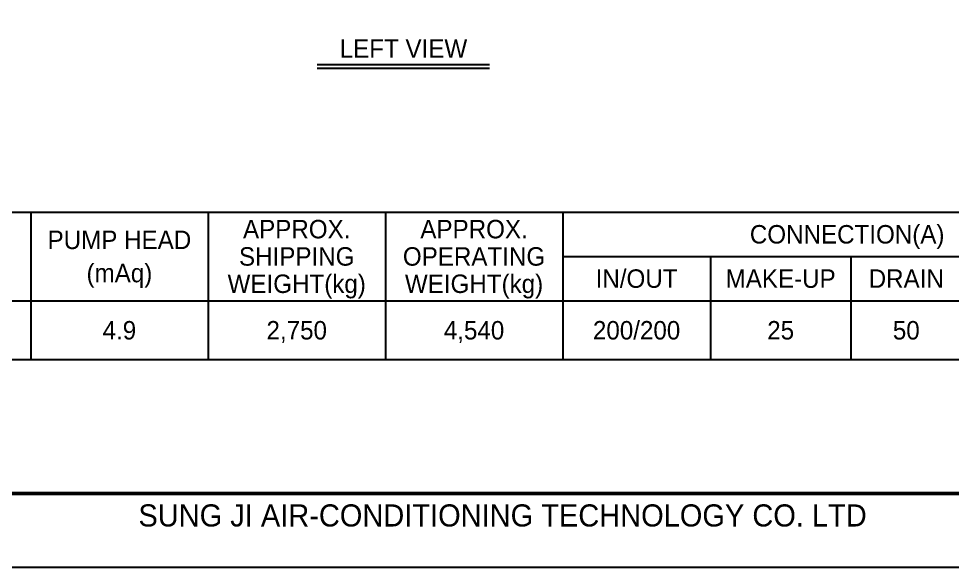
# Model space of a CAD drawing. Header units: millimetres. Extents: x 16936 to 46343, y 12396 to 33191.
# Drawn here: x 26267 to 35112, y 12396 to 17598 of the extents above; entities that cross this region are included whole.
import ezdxf
from ezdxf.enums import TextEntityAlignment as Align

# ---------------------------------------------------------------- set-up
doc = ezdxf.new("R2010")
doc.units = ezdxf.units.MM
for name, color, linetype in [('냉각탑_box', 1, 'Continuous'), ('냉각탑_form', 1, 'Continuous'), ('냉각탑_text', 3, 'Continuous')]:
    doc.layers.add(name, color=color, linetype=linetype)
doc.styles.add('돋움', font='Dotum.ttf')

# ---------------------------------------------------------------- blocks, each defined once
blk = doc.blocks.new('냉각탑form')
at = {"layer": 'Defpoints'}
blk.add_lwpolyline([(0, 297.07), (420.1, 297.07), (420.1, 0), (0, 0)], close=True, dxfattribs=at)
at = {"layer": '냉각탑_form', "const_width": 0.5}
blk.add_lwpolyline([(10, 287.07), (10, 10), (410.1, 10), (410.1, 287.07)], close=True, dxfattribs=at)
at = {"layer": '냉각탑_form', "style": '돋움'}
blk.add_text('SUNG JI AIR-CONDITIONING TECHNOLOGY CO. LTD', height=3.0007, dxfattribs=at).set_placement((149.5, 5.53))

msp = doc.modelspace()

# ---------------------------------------------------------------- linework, layer by layer
at = {"layer": '냉각탑_box'}
for p, q in [((29095.6, 17163), (30728.9, 17163)), ((29095.6, 17128), (30728.9, 17128)), ((26381, 15764), (26381, 14364)), ((26381, 15764), (26381, 14364)), ((28061, 15764), (28061, 14364)), ((28061, 15764), (28061, 14364)), ((29741, 15764), (29741, 14364)), ((29741, 15764), (29741, 14364)), ((31421, 15764), (31421, 14364)), ((31421, 15764), (31421, 14364)), ((31421, 15344), (36811, 15344)), ((31421, 15344), (36811, 15344)), ((32821, 15344), (32821, 14364)), ((32821, 15344), (32821, 14364)), ((34151, 15344), (34151, 14364)), ((34151, 15344), (34151, 14364)), ((21761, 14924), (36811, 14924)), ((21761, 14924), (36811, 14924))]:
    msp.add_line(p, q, dxfattribs=at)
msp.add_lwpolyline([(21761, 15764), (36811, 15764), (36811, 14364), (21761, 14364)], close=True, dxfattribs=at)
msp.add_lwpolyline([(21761, 15764), (36811, 15764), (36811, 14364), (21761, 14364)], close=True, dxfattribs=at)

# ---------------------------------------------------------------- block references
at = {"layer": '냉각탑_form', "xscale": 70, "yscale": 70, "zscale": 70}
msp.add_blockref('냉각탑form', (16936.2, 12396.4), dxfattribs=at)

# ---------------------------------------------------------------- texts
at = {"layer": '냉각탑_text', "style": '돋움'}
for s, p in [('LEFT VIEW', (29912.3, 17314.7)), ('APPROX.', (28901, 15603)), ('APPROX.', (28901, 15603)), ('APPROX.', (30581, 15603)), ('APPROX.', (30581, 15603)), ('PUMP HEAD', (27221, 15501.5)), ('PUMP HEAD', (27221, 15501.5)), ('CONNECTION(A)', (34116, 15554)), ('CONNECTION(A)', (34116, 15554)), ('SHIPPING', (28901, 15344)), ('SHIPPING', (28901, 15344)), ('OPERATING', (30581, 15344)), ('OPERATING', (30581, 15344)), ('(mAq)', (27221, 15186.5)), ('(mAq)', (27221, 15186.5)), ('IN/OUT', (32121, 15134)), ('IN/OUT', (32121, 15134)), ('MAKE-UP', (33486, 15134)), ('MAKE-UP', (33486, 15134)), ('DRAIN', (34676, 15134)), ('DRAIN', (34676, 15134)), ('WEIGHT(kg)', (28901, 15085)), ('WEIGHT(kg)', (28901, 15085)), ('WEIGHT(kg)', (30581, 15085)), ('WEIGHT(kg)', (30581, 15085)), ('4.9', (27221, 14644)), ('2,750', (28901, 14644)), ('4,540', (30581, 14644)), ('200/200', (32121, 14644)), ('25', (33486, 14644)), ('50', (34676, 14644))]:
    msp.add_text(s, height=175, dxfattribs=at).set_placement(p, align=Align.MIDDLE_CENTER)

doc.saveas('drawing.dxf')
